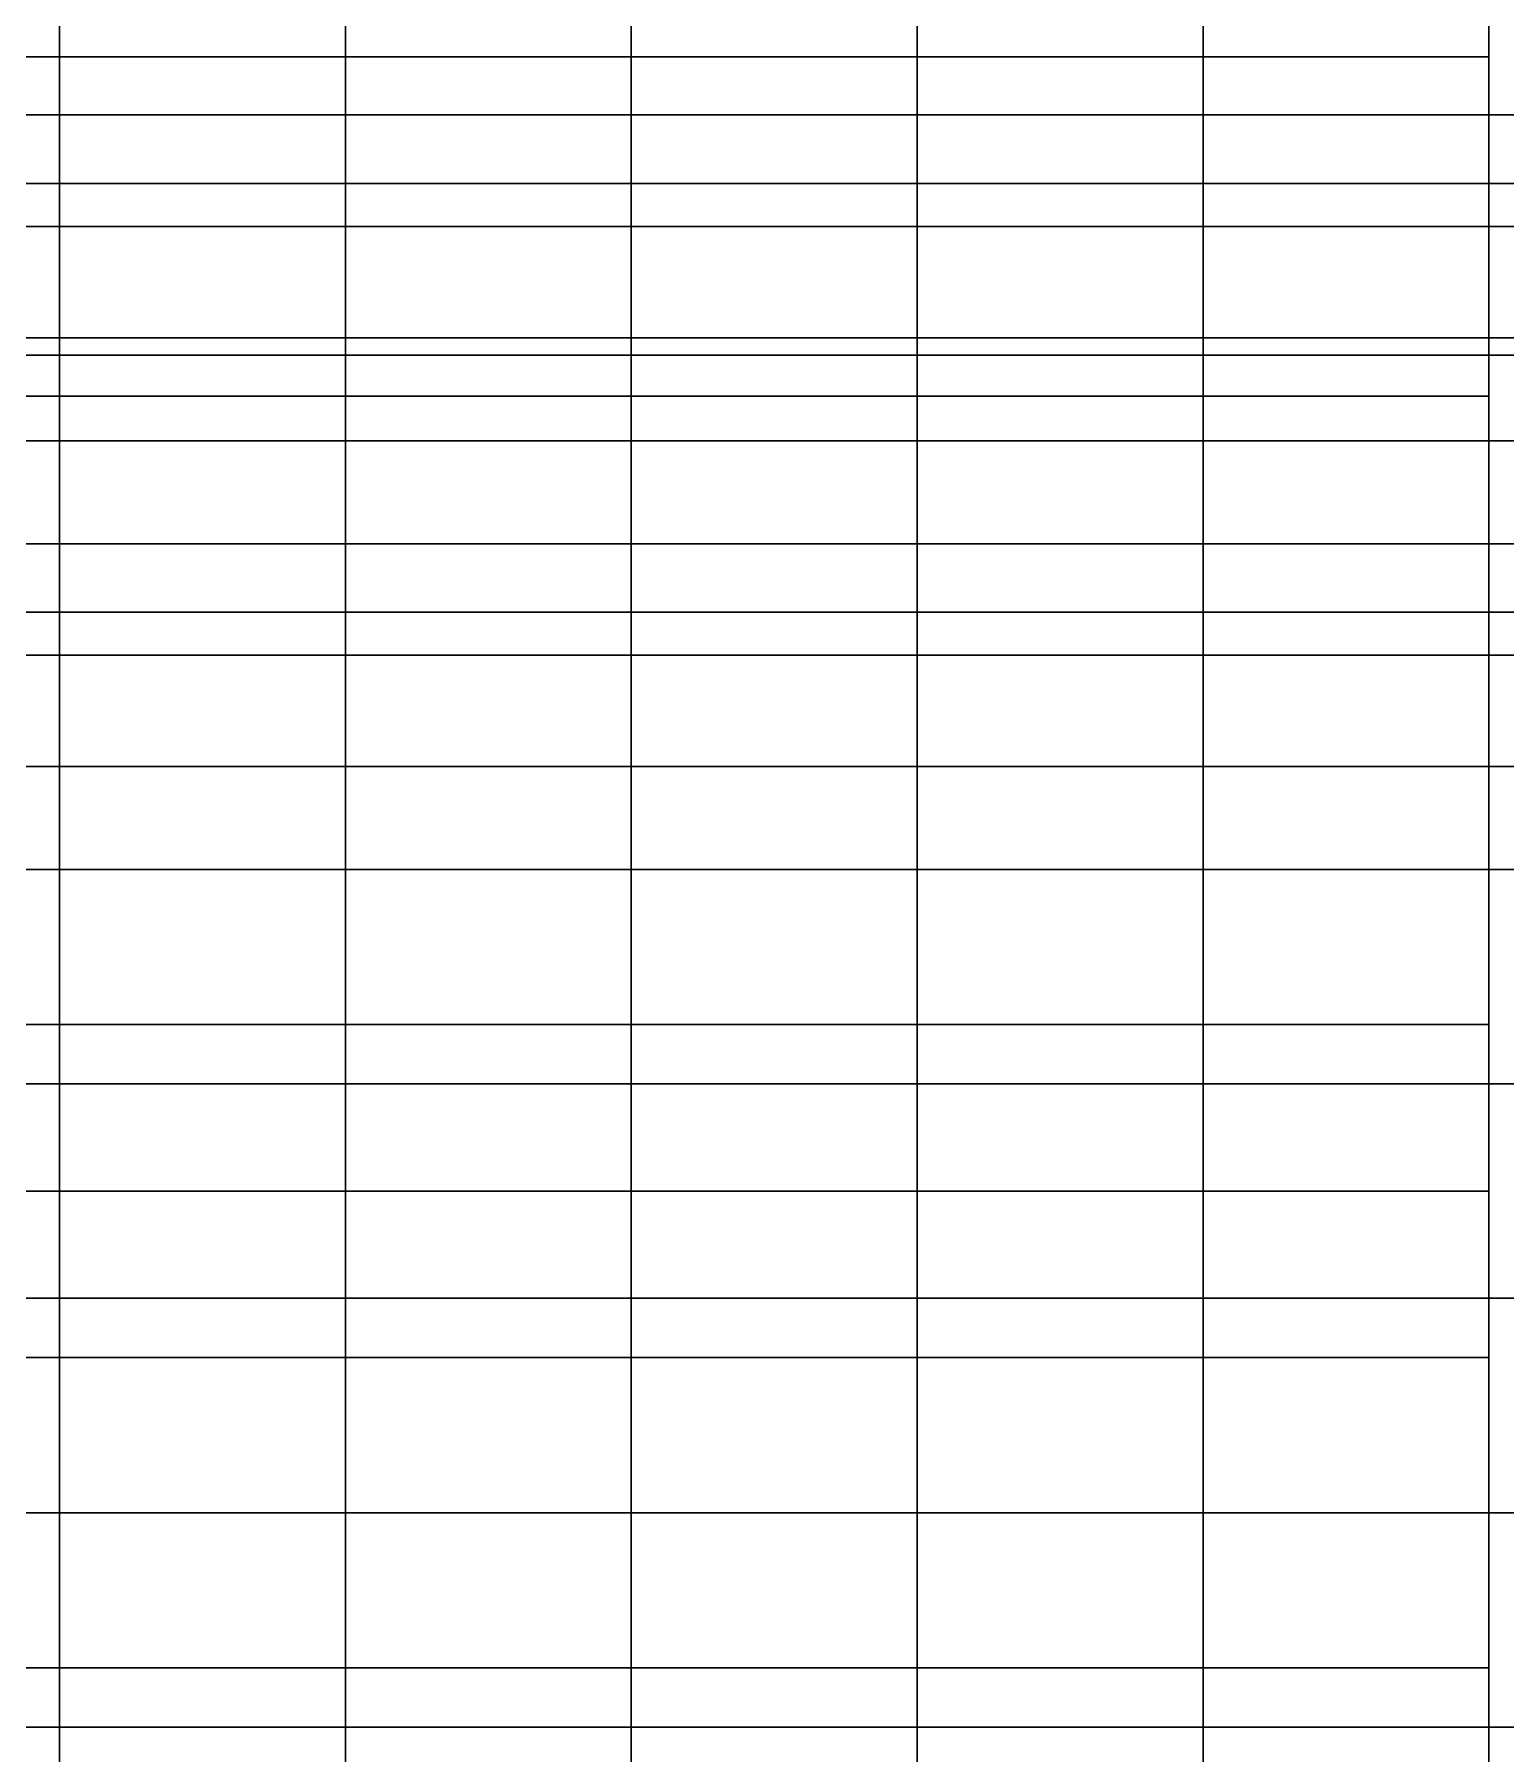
# Model space of a CAD drawing. Extents: x -2.5 to 67.5, y -27.5 to 12.5.
# Drawn here: x 30.76 to 35.05, y -5.08 to -0.07 of the extents above; entities that cross this region are included whole.
import ezdxf

# ---------------------------------------------------------------- set-up
doc = ezdxf.new("R2010")
doc.units = 0
for name, color, linetype in [('M0', 13, 'CONTINUOUS'), ('M1', 11, 'CONTINUOUS'), ('M2', 15, 'CONTINUOUS')]:
    doc.layers.add(name, color=color, linetype=linetype)

msp = doc.modelspace()

# ---------------------------------------------------------------- linework, layer by layer
at = {"layer": 'M0', "color": 135}
for points in [[(31.667, -0.625), (30, -0.625), (30, 0.9375), (31.667, 0.9375)], [(30, -0.625, 1), (31.667, -0.625, 1), (31.667, 0.9375, 1), (30, 0.9375, 1)], [(31.667, -0.625, 1), (31.667, -0.625), (31.667, 0.9375), (31.667, 0.9375, 1)], [(31.667, -0.625), (31.667, -0.625, 1), (31.667, 0.9375, 1), (31.667, 0.9375)], [(33.333, -0.625), (31.667, -0.625), (31.667, 0.9375), (33.333, 0.9375)], [(31.667, -0.625, 1), (33.333, -0.625, 1), (33.333, 0.9375, 1), (31.667, 0.9375, 1)], [(33.333, -0.625, 1), (33.333, -0.625), (33.333, 0.9375), (33.333, 0.9375, 1)], [(33.333, -0.625), (33.333, -0.625, 1), (33.333, 0.9375, 1), (33.333, 0.9375)], [(35, -0.625), (33.333, -0.625), (33.333, 0.9375), (35, 0.9375)], [(33.333, -0.625, 1), (35, -0.625, 1), (35, 0.9375, 1), (33.333, 0.9375, 1)], [(35, -0.625, 1), (35, -0.625), (35, 0.9375), (35, 0.9375, 1)], [(35, -0.625), (35, -0.625, 1), (35, 0.9375, 1), (35, 0.9375)], [(36.25, -0.625), (35, -0.625), (35, 0.9375), (36.25, 0.9375)], [(35, -0.625, 1), (36.25, -0.625, 1), (36.25, 0.9375, 1), (35, 0.9375, 1)], [(29.375, -1.25), (29.375, 0), (30.833, 0), (30.833, -1.25)], [(29.375, 0, 1), (29.375, -1.25, 1), (30.833, -1.25, 1), (30.833, 0, 1)], [(30.833, -1.25), (30.833, 0), (30.833, 0, 1), (30.833, -1.25, 1)], [(30.833, 0), (30.833, -1.25), (30.833, -1.25, 1), (30.833, 0, 1)], [(30.833, -1.25), (30.833, 0), (32.5, 0), (32.5, -1.25)], [(30.833, 0, 1), (30.833, -1.25, 1), (32.5, -1.25, 1), (32.5, 0, 1)], [(32.5, -1.25), (32.5, 0), (32.5, 0, 1), (32.5, -1.25, 1)], [(32.5, 0), (32.5, -1.25), (32.5, -1.25, 1), (32.5, 0, 1)], [(32.5, -1.25), (32.5, 0), (34.167, 0), (34.167, -1.25)], [(32.5, 0, 1), (32.5, -1.25, 1), (34.167, -1.25, 1), (34.167, 0, 1)], [(34.167, -1.25), (34.167, 0), (34.167, 0, 1), (34.167, -1.25, 1)], [(34.167, 0), (34.167, -1.25), (34.167, -1.25, 1), (34.167, 0, 1)], [(34.167, -1.25), (34.167, 0), (35.625, 0), (35.625, -1.25)], [(34.167, 0, 1), (34.167, -1.25, 1), (35.625, -1.25, 1), (35.625, 0, 1)], [(31.667, -0.625), (30, -0.625), (30, -0.625, 1), (31.667, -0.625, 1)], [(31.667, -1.875), (30, -1.875), (30, -0.625), (31.667, -0.625)], [(30, -1.875, 1), (31.667, -1.875, 1), (31.667, -0.625, 1), (30, -0.625, 1)], [(30, -0.625), (31.667, -0.625), (31.667, -0.625, 1), (30, -0.625, 1)], [(31.667, -1.875, 1), (31.667, -1.875), (31.667, -0.625), (31.667, -0.625, 1)], [(33.333, -0.625), (31.667, -0.625), (31.667, -0.625, 1), (33.333, -0.625, 1)], [(31.667, -1.875), (31.667, -1.875, 1), (31.667, -0.625, 1), (31.667, -0.625)], [(33.333, -1.875), (31.667, -1.875), (31.667, -0.625), (33.333, -0.625)], [(31.667, -1.875, 1), (33.333, -1.875, 1), (33.333, -0.625, 1), (31.667, -0.625, 1)], [(31.667, -0.625), (33.333, -0.625), (33.333, -0.625, 1), (31.667, -0.625, 1)], [(33.333, -1.875, 1), (33.333, -1.875), (33.333, -0.625), (33.333, -0.625, 1)], [(35, -0.625), (33.333, -0.625), (33.333, -0.625, 1), (35, -0.625, 1)], [(33.333, -1.875), (33.333, -1.875, 1), (33.333, -0.625, 1), (33.333, -0.625)], [(35, -1.875), (33.333, -1.875), (33.333, -0.625), (35, -0.625)], [(33.333, -1.875, 1), (35, -1.875, 1), (35, -0.625, 1), (33.333, -0.625, 1)], [(33.333, -0.625), (35, -0.625), (35, -0.625, 1), (33.333, -0.625, 1)], [(35, -1.875, 1), (35, -1.875), (35, -0.625), (35, -0.625, 1)], [(36.25, -0.625), (35, -0.625), (35, -0.625, 1), (36.25, -0.625, 1)], [(35, -1.875), (35, -1.875, 1), (35, -0.625, 1), (35, -0.625)], [(36.25, -1.875), (35, -1.875), (35, -0.625), (36.25, -0.625)], [(35, -1.875, 1), (36.25, -1.875, 1), (36.25, -0.625, 1), (35, -0.625, 1)], [(35, -0.625), (36.25, -0.625), (36.25, -0.625, 1), (35, -0.625, 1)], [(29.375, -1.25), (29.375, -1.25, 1), (30.833, -1.25, 1), (30.833, -1.25)], [(29.375, -2.5), (29.375, -1.25), (30.833, -1.25), (30.833, -2.5)], [(29.375, -1.25, 1), (29.375, -2.5, 1), (30.833, -2.5, 1), (30.833, -1.25, 1)], [(29.375, -1.25, 1), (29.375, -1.25), (30.833, -1.25), (30.833, -1.25, 1)], [(30.833, -2.5), (30.833, -1.25), (30.833, -1.25, 1), (30.833, -2.5, 1)], [(30.833, -1.25), (30.833, -2.5), (30.833, -2.5, 1), (30.833, -1.25, 1)], [(30.833, -1.25), (30.833, -1.25, 1), (32.5, -1.25, 1), (32.5, -1.25)], [(30.833, -2.5), (30.833, -1.25), (32.5, -1.25), (32.5, -2.5)], [(30.833, -1.25, 1), (30.833, -2.5, 1), (32.5, -2.5, 1), (32.5, -1.25, 1)], [(30.833, -1.25, 1), (30.833, -1.25), (32.5, -1.25), (32.5, -1.25, 1)], [(32.5, -2.5), (32.5, -1.25), (32.5, -1.25, 1), (32.5, -2.5, 1)], [(32.5, -1.25), (32.5, -2.5), (32.5, -2.5, 1), (32.5, -1.25, 1)], [(32.5, -1.25), (32.5, -1.25, 1), (34.167, -1.25, 1), (34.167, -1.25)], [(32.5, -2.5), (32.5, -1.25), (34.167, -1.25), (34.167, -2.5)], [(32.5, -1.25, 1), (32.5, -2.5, 1), (34.167, -2.5, 1), (34.167, -1.25, 1)], [(32.5, -1.25, 1), (32.5, -1.25), (34.167, -1.25), (34.167, -1.25, 1)], [(34.167, -2.5), (34.167, -1.25), (34.167, -1.25, 1), (34.167, -2.5, 1)], [(34.167, -1.25), (34.167, -2.5), (34.167, -2.5, 1), (34.167, -1.25, 1)], [(34.167, -1.25), (34.167, -1.25, 1), (35.625, -1.25, 1), (35.625, -1.25)], [(34.167, -2.5), (34.167, -1.25), (35.625, -1.25), (35.625, -2.5)], [(34.167, -1.25, 1), (34.167, -2.5, 1), (35.625, -2.5, 1), (35.625, -1.25, 1)], [(34.167, -1.25, 1), (34.167, -1.25), (35.625, -1.25), (35.625, -1.25, 1)], [(31.667, -1.875), (30, -1.875), (30, -1.875, 1), (31.667, -1.875, 1)], [(31.667, -3.125), (30, -3.125), (30, -1.875), (31.667, -1.875)], [(30, -3.125, 1), (31.667, -3.125, 1), (31.667, -1.875, 1), (30, -1.875, 1)], [(30, -1.875), (31.667, -1.875), (31.667, -1.875, 1), (30, -1.875, 1)], [(31.667, -3.125, 1), (31.667, -3.125), (31.667, -1.875), (31.667, -1.875, 1)], [(33.333, -1.875), (31.667, -1.875), (31.667, -1.875, 1), (33.333, -1.875, 1)], [(31.667, -3.125), (31.667, -3.125, 1), (31.667, -1.875, 1), (31.667, -1.875)], [(33.333, -3.125), (31.667, -3.125), (31.667, -1.875), (33.333, -1.875)], [(31.667, -3.125, 1), (33.333, -3.125, 1), (33.333, -1.875, 1), (31.667, -1.875, 1)], [(31.667, -1.875), (33.333, -1.875), (33.333, -1.875, 1), (31.667, -1.875, 1)], [(33.333, -3.125, 1), (33.333, -3.125), (33.333, -1.875), (33.333, -1.875, 1)], [(35, -1.875), (33.333, -1.875), (33.333, -1.875, 1), (35, -1.875, 1)], [(33.333, -3.125), (33.333, -3.125, 1), (33.333, -1.875, 1), (33.333, -1.875)], [(35, -3.125), (33.333, -3.125), (33.333, -1.875), (35, -1.875)], [(33.333, -3.125, 1), (35, -3.125, 1), (35, -1.875, 1), (33.333, -1.875, 1)], [(33.333, -1.875), (35, -1.875), (35, -1.875, 1), (33.333, -1.875, 1)], [(35, -3.125, 1), (35, -3.125), (35, -1.875), (35, -1.875, 1)], [(36.25, -1.875), (35, -1.875), (35, -1.875, 1), (36.25, -1.875, 1)], [(35, -3.125), (35, -3.125, 1), (35, -1.875, 1), (35, -1.875)], [(36.25, -3.125), (35, -3.125), (35, -1.875), (36.25, -1.875)], [(35, -3.125, 1), (36.25, -3.125, 1), (36.25, -1.875, 1), (35, -1.875, 1)], [(35, -1.875), (36.25, -1.875), (36.25, -1.875, 1), (35, -1.875, 1)], [(29.375, -2.5), (29.375, -2.5, 1), (30.833, -2.5, 1), (30.833, -2.5)], [(29.375, -3.75), (29.375, -2.5), (30.833, -2.5), (30.833, -3.75)], [(29.375, -2.5, 1), (29.375, -3.75, 1), (30.833, -3.75, 1), (30.833, -2.5, 1)], [(29.375, -2.5, 1), (29.375, -2.5), (30.833, -2.5), (30.833, -2.5, 1)], [(30.833, -3.75), (30.833, -2.5), (30.833, -2.5, 1), (30.833, -3.75, 1)], [(30.833, -2.5), (30.833, -3.75), (30.833, -3.75, 1), (30.833, -2.5, 1)], [(30.833, -2.5), (30.833, -2.5, 1), (32.5, -2.5, 1), (32.5, -2.5)], [(30.833, -3.75), (30.833, -2.5), (32.5, -2.5), (32.5, -3.75)], [(30.833, -2.5, 1), (30.833, -3.75, 1), (32.5, -3.75, 1), (32.5, -2.5, 1)], [(30.833, -2.5, 1), (30.833, -2.5), (32.5, -2.5), (32.5, -2.5, 1)], [(32.5, -3.75), (32.5, -2.5), (32.5, -2.5, 1), (32.5, -3.75, 1)], [(32.5, -2.5), (32.5, -3.75), (32.5, -3.75, 1), (32.5, -2.5, 1)], [(32.5, -2.5), (32.5, -2.5, 1), (34.167, -2.5, 1), (34.167, -2.5)], [(32.5, -3.75), (32.5, -2.5), (34.167, -2.5), (34.167, -3.75)], [(32.5, -2.5, 1), (32.5, -3.75, 1), (34.167, -3.75, 1), (34.167, -2.5, 1)], [(32.5, -2.5, 1), (32.5, -2.5), (34.167, -2.5), (34.167, -2.5, 1)], [(34.167, -3.75), (34.167, -2.5), (34.167, -2.5, 1), (34.167, -3.75, 1)], [(34.167, -2.5), (34.167, -3.75), (34.167, -3.75, 1), (34.167, -2.5, 1)], [(34.167, -2.5), (34.167, -2.5, 1), (35.625, -2.5, 1), (35.625, -2.5)], [(34.167, -3.75), (34.167, -2.5), (35.625, -2.5), (35.625, -3.75)], [(34.167, -2.5, 1), (34.167, -3.75, 1), (35.625, -3.75, 1), (35.625, -2.5, 1)], [(34.167, -2.5, 1), (34.167, -2.5), (35.625, -2.5), (35.625, -2.5, 1)], [(31.667, -3.125), (30, -3.125), (30, -3.125, 1), (31.667, -3.125, 1)], [(31.667, -4.375), (30, -4.375), (30, -3.125), (31.667, -3.125)], [(30, -4.375, 1), (31.667, -4.375, 1), (31.667, -3.125, 1), (30, -3.125, 1)], [(30, -3.125), (31.667, -3.125), (31.667, -3.125, 1), (30, -3.125, 1)], [(31.667, -4.375, 1), (31.667, -4.375), (31.667, -3.125), (31.667, -3.125, 1)], [(33.333, -3.125), (31.667, -3.125), (31.667, -3.125, 1), (33.333, -3.125, 1)], [(31.667, -4.375), (31.667, -4.375, 1), (31.667, -3.125, 1), (31.667, -3.125)], [(33.333, -4.375), (31.667, -4.375), (31.667, -3.125), (33.333, -3.125)], [(31.667, -4.375, 1), (33.333, -4.375, 1), (33.333, -3.125, 1), (31.667, -3.125, 1)], [(31.667, -3.125), (33.333, -3.125), (33.333, -3.125, 1), (31.667, -3.125, 1)], [(33.333, -4.375, 1), (33.333, -4.375), (33.333, -3.125), (33.333, -3.125, 1)], [(35, -3.125), (33.333, -3.125), (33.333, -3.125, 1), (35, -3.125, 1)], [(33.333, -4.375), (33.333, -4.375, 1), (33.333, -3.125, 1), (33.333, -3.125)], [(35, -4.375), (33.333, -4.375), (33.333, -3.125), (35, -3.125)], [(33.333, -4.375, 1), (35, -4.375, 1), (35, -3.125, 1), (33.333, -3.125, 1)], [(33.333, -3.125), (35, -3.125), (35, -3.125, 1), (33.333, -3.125, 1)], [(35, -4.375, 1), (35, -4.375), (35, -3.125), (35, -3.125, 1)], [(36.25, -3.125), (35, -3.125), (35, -3.125, 1), (36.25, -3.125, 1)], [(35, -4.375), (35, -4.375, 1), (35, -3.125, 1), (35, -3.125)], [(36.25, -4.375), (35, -4.375), (35, -3.125), (36.25, -3.125)], [(35, -4.375, 1), (36.25, -4.375, 1), (36.25, -3.125, 1), (35, -3.125, 1)], [(35, -3.125), (36.25, -3.125), (36.25, -3.125, 1), (35, -3.125, 1)], [(29.375, -3.75), (29.375, -3.75, 1), (30.833, -3.75, 1), (30.833, -3.75)], [(29.375, -5), (29.375, -3.75), (30.833, -3.75), (30.833, -5)], [(29.375, -3.75, 1), (29.375, -5, 1), (30.833, -5, 1), (30.833, -3.75, 1)], [(29.375, -3.75, 1), (29.375, -3.75), (30.833, -3.75), (30.833, -3.75, 1)], [(30.833, -5), (30.833, -3.75), (30.833, -3.75, 1), (30.833, -5, 1)], [(30.833, -3.75), (30.833, -5), (30.833, -5, 1), (30.833, -3.75, 1)], [(30.833, -3.75), (30.833, -3.75, 1), (32.5, -3.75, 1), (32.5, -3.75)], [(30.833, -5), (30.833, -3.75), (32.5, -3.75), (32.5, -5)], [(30.833, -3.75, 1), (30.833, -5, 1), (32.5, -5, 1), (32.5, -3.75, 1)], [(30.833, -3.75, 1), (30.833, -3.75), (32.5, -3.75), (32.5, -3.75, 1)], [(32.5, -5), (32.5, -3.75), (32.5, -3.75, 1), (32.5, -5, 1)], [(32.5, -3.75), (32.5, -5), (32.5, -5, 1), (32.5, -3.75, 1)], [(32.5, -3.75), (32.5, -3.75, 1), (34.167, -3.75, 1), (34.167, -3.75)], [(32.5, -5), (32.5, -3.75), (34.167, -3.75), (34.167, -5)], [(32.5, -3.75, 1), (32.5, -5, 1), (34.167, -5, 1), (34.167, -3.75, 1)], [(32.5, -3.75, 1), (32.5, -3.75), (34.167, -3.75), (34.167, -3.75, 1)], [(34.167, -5), (34.167, -3.75), (34.167, -3.75, 1), (34.167, -5, 1)], [(34.167, -3.75), (34.167, -5), (34.167, -5, 1), (34.167, -3.75, 1)], [(34.167, -3.75), (34.167, -3.75, 1), (35.625, -3.75, 1), (35.625, -3.75)], [(34.167, -5), (34.167, -3.75), (35.625, -3.75), (35.625, -5)], [(34.167, -3.75, 1), (34.167, -5, 1), (35.625, -5, 1), (35.625, -3.75, 1)], [(34.167, -3.75, 1), (34.167, -3.75), (35.625, -3.75), (35.625, -3.75, 1)], [(31.667, -4.375), (30, -4.375), (30, -4.375, 1), (31.667, -4.375, 1)], [(31.667, -5.625), (30, -5.625), (30, -4.375), (31.667, -4.375)], [(30, -5.625, 1), (31.667, -5.625, 1), (31.667, -4.375, 1), (30, -4.375, 1)], [(30, -4.375), (31.667, -4.375), (31.667, -4.375, 1), (30, -4.375, 1)], [(31.667, -5.625, 1), (31.667, -5.625), (31.667, -4.375), (31.667, -4.375, 1)], [(33.333, -4.375), (31.667, -4.375), (31.667, -4.375, 1), (33.333, -4.375, 1)], [(31.667, -5.625), (31.667, -5.625, 1), (31.667, -4.375, 1), (31.667, -4.375)], [(33.333, -5.625), (31.667, -5.625), (31.667, -4.375), (33.333, -4.375)], [(31.667, -5.625, 1), (33.333, -5.625, 1), (33.333, -4.375, 1), (31.667, -4.375, 1)], [(31.667, -4.375), (33.333, -4.375), (33.333, -4.375, 1), (31.667, -4.375, 1)], [(33.333, -5.625, 1), (33.333, -5.625), (33.333, -4.375), (33.333, -4.375, 1)], [(35, -4.375), (33.333, -4.375), (33.333, -4.375, 1), (35, -4.375, 1)], [(33.333, -5.625), (33.333, -5.625, 1), (33.333, -4.375, 1), (33.333, -4.375)], [(35, -5.625), (33.333, -5.625), (33.333, -4.375), (35, -4.375)], [(33.333, -5.625, 1), (35, -5.625, 1), (35, -4.375, 1), (33.333, -4.375, 1)], [(33.333, -4.375), (35, -4.375), (35, -4.375, 1), (33.333, -4.375, 1)], [(35, -5.625, 1), (35, -5.625), (35, -4.375), (35, -4.375, 1)], [(36.25, -4.375), (35, -4.375), (35, -4.375, 1), (36.25, -4.375, 1)], [(35, -5.625), (35, -5.625, 1), (35, -4.375, 1), (35, -4.375)], [(36.25, -5.625), (35, -5.625), (35, -4.375), (36.25, -4.375)], [(35, -5.625, 1), (36.25, -5.625, 1), (36.25, -4.375, 1), (35, -4.375, 1)], [(35, -4.375), (36.25, -4.375), (36.25, -4.375, 1), (35, -4.375, 1)], [(29.375, -5), (29.375, -5, 1), (30.833, -5, 1), (30.833, -5)], [(29.375, -6.25), (29.375, -5), (30.833, -5), (30.833, -6.25)], [(29.375, -5, 1), (29.375, -6.25, 1), (30.833, -6.25, 1), (30.833, -5, 1)], [(29.375, -5, 1), (29.375, -5), (30.833, -5), (30.833, -5, 1)], [(30.833, -6.25), (30.833, -5), (30.833, -5, 1), (30.833, -6.25, 1)], [(30.833, -5), (30.833, -6.25), (30.833, -6.25, 1), (30.833, -5, 1)], [(30.833, -5), (30.833, -5, 1), (32.5, -5, 1), (32.5, -5)], [(30.833, -6.25), (30.833, -5), (32.5, -5), (32.5, -6.25)], [(30.833, -5, 1), (30.833, -6.25, 1), (32.5, -6.25, 1), (32.5, -5, 1)], [(30.833, -5, 1), (30.833, -5), (32.5, -5), (32.5, -5, 1)], [(32.5, -6.25), (32.5, -5), (32.5, -5, 1), (32.5, -6.25, 1)], [(32.5, -5), (32.5, -6.25), (32.5, -6.25, 1), (32.5, -5, 1)], [(32.5, -5), (32.5, -5, 1), (34.167, -5, 1), (34.167, -5)], [(32.5, -6.25), (32.5, -5), (34.167, -5), (34.167, -6.25)], [(32.5, -5, 1), (32.5, -6.25, 1), (34.167, -6.25, 1), (34.167, -5, 1)], [(32.5, -5, 1), (32.5, -5), (34.167, -5), (34.167, -5, 1)], [(34.167, -6.25), (34.167, -5), (34.167, -5, 1), (34.167, -6.25, 1)], [(34.167, -5), (34.167, -6.25), (34.167, -6.25, 1), (34.167, -5, 1)], [(34.167, -5), (34.167, -5, 1), (35.625, -5, 1), (35.625, -5)], [(34.167, -6.25), (34.167, -5), (35.625, -5), (35.625, -6.25)], [(34.167, -5, 1), (34.167, -6.25, 1), (35.625, -6.25, 1), (35.625, -5, 1)], [(34.167, -5, 1), (34.167, -5), (35.625, -5), (35.625, -5, 1)]]:
    msp.add_3dface(points, dxfattribs=at)
at = {"layer": 'M1', "color": 10}
for points in [[(31.667, -0.5, 1.75), (30, -0.5, 1.75), (30, 0.8335, 1.75), (31.667, 0.8335, 1.75)], [(30, -0.5, 3), (31.667, -0.5, 3), (31.667, 0.8335, 3), (30, 0.8335, 3)], [(31.667, -0.5, 3), (31.667, -0.5, 1.75), (31.667, 0.8335, 1.75), (31.667, 0.8335, 3)], [(31.667, -0.5, 1.75), (31.667, -0.5, 3), (31.667, 0.8335, 3), (31.667, 0.8335, 1.75)], [(33.333, -0.5, 1.75), (31.667, -0.5, 1.75), (31.667, 0.8335, 1.75), (33.333, 0.8335, 1.75)], [(31.667, -0.5, 3), (33.333, -0.5, 3), (33.333, 0.8335, 3), (31.667, 0.8335, 3)], [(33.333, -0.5, 3), (33.333, -0.5, 1.75), (33.333, 0.8335, 1.75), (33.333, 0.8335, 3)], [(33.333, -0.5, 1.75), (33.333, -0.5, 3), (33.333, 0.8335, 3), (33.333, 0.8335, 1.75)], [(35, -0.5, 1.75), (33.333, -0.5, 1.75), (33.333, 0.8335, 1.75), (35, 0.8335, 1.75)], [(33.333, -0.5, 3), (35, -0.5, 3), (35, 0.8335, 3), (33.333, 0.8335, 3)], [(35, -0.5, 3), (35, -0.5, 1.75), (35, 0.8335, 1.75), (35, 0.8335, 3)], [(35, -0.5, 1.75), (35, -0.5, 3), (35, 0.8335, 3), (35, 0.8335, 1.75)], [(36, -0.5, 1.75), (35, -0.5, 1.75), (35, 0.8335, 1.75), (36, 0.8335, 1.75)], [(35, -0.5, 3), (36, -0.5, 3), (36, 0.8335, 3), (35, 0.8335, 3)], [(29.5, -1, 1.75), (29.5, 0, 1.75), (30.833, 0, 1.75), (30.833, -1, 1.75)], [(29.5, 0, 3), (29.5, -1, 3), (30.833, -1, 3), (30.833, 0, 3)], [(30.833, -1, 1.75), (30.833, 0, 1.75), (30.833, 0, 3), (30.833, -1, 3)], [(30.833, 0, 1.75), (30.833, -1, 1.75), (30.833, -1, 3), (30.833, 0, 3)], [(30.833, -1, 1.75), (30.833, 0, 1.75), (32.5, 0, 1.75), (32.5, -1, 1.75)], [(30.833, 0, 3), (30.833, -1, 3), (32.5, -1, 3), (32.5, 0, 3)], [(32.5, -1, 1.75), (32.5, 0, 1.75), (32.5, 0, 3), (32.5, -1, 3)], [(32.5, 0, 1.75), (32.5, -1, 1.75), (32.5, -1, 3), (32.5, 0, 3)], [(32.5, -1, 1.75), (32.5, 0, 1.75), (34.167, 0, 1.75), (34.167, -1, 1.75)], [(32.5, 0, 3), (32.5, -1, 3), (34.167, -1, 3), (34.167, 0, 3)], [(34.167, -1, 1.75), (34.167, 0, 1.75), (34.167, 0, 3), (34.167, -1, 3)], [(34.167, 0, 1.75), (34.167, -1, 1.75), (34.167, -1, 3), (34.167, 0, 3)], [(34.167, -1, 1.75), (34.167, 0, 1.75), (35.5, 0, 1.75), (35.5, -1, 1.75)], [(34.167, 0, 3), (34.167, -1, 3), (35.5, -1, 3), (35.5, 0, 3)], [(31.667, -0.5, 1.75), (30, -0.5, 1.75), (30, -0.5, 3), (31.667, -0.5, 3)], [(31.667, -1.75, 1.75), (30, -1.75, 1.75), (30, -0.5, 1.75), (31.667, -0.5, 1.75)], [(30, -1.75, 3), (31.667, -1.75, 3), (31.667, -0.5, 3), (30, -0.5, 3)], [(30, -0.5, 1.75), (31.667, -0.5, 1.75), (31.667, -0.5, 3), (30, -0.5, 3)], [(31.667, -1.75, 3), (31.667, -1.75, 1.75), (31.667, -0.5, 1.75), (31.667, -0.5, 3)], [(33.333, -0.5, 1.75), (31.667, -0.5, 1.75), (31.667, -0.5, 3), (33.333, -0.5, 3)], [(31.667, -1.75, 1.75), (31.667, -1.75, 3), (31.667, -0.5, 3), (31.667, -0.5, 1.75)], [(33.333, -1.75, 1.75), (31.667, -1.75, 1.75), (31.667, -0.5, 1.75), (33.333, -0.5, 1.75)], [(31.667, -1.75, 3), (33.333, -1.75, 3), (33.333, -0.5, 3), (31.667, -0.5, 3)], [(31.667, -0.5, 1.75), (33.333, -0.5, 1.75), (33.333, -0.5, 3), (31.667, -0.5, 3)], [(33.333, -1.75, 3), (33.333, -1.75, 1.75), (33.333, -0.5, 1.75), (33.333, -0.5, 3)], [(35, -0.5, 1.75), (33.333, -0.5, 1.75), (33.333, -0.5, 3), (35, -0.5, 3)], [(33.333, -1.75, 1.75), (33.333, -1.75, 3), (33.333, -0.5, 3), (33.333, -0.5, 1.75)], [(35, -1.75, 1.75), (33.333, -1.75, 1.75), (33.333, -0.5, 1.75), (35, -0.5, 1.75)], [(33.333, -1.75, 3), (35, -1.75, 3), (35, -0.5, 3), (33.333, -0.5, 3)], [(33.333, -0.5, 1.75), (35, -0.5, 1.75), (35, -0.5, 3), (33.333, -0.5, 3)], [(35, -1.75, 3), (35, -1.75, 1.75), (35, -0.5, 1.75), (35, -0.5, 3)], [(36, -0.5, 1.75), (35, -0.5, 1.75), (35, -0.5, 3), (36, -0.5, 3)], [(35, -1.75, 1.75), (35, -1.75, 3), (35, -0.5, 3), (35, -0.5, 1.75)], [(36, -1.75, 1.75), (35, -1.75, 1.75), (35, -0.5, 1.75), (36, -0.5, 1.75)], [(35, -1.75, 3), (36, -1.75, 3), (36, -0.5, 3), (35, -0.5, 3)], [(35, -0.5, 1.75), (36, -0.5, 1.75), (36, -0.5, 3), (35, -0.5, 3)], [(29.5, -1, 1.75), (29.5, -1, 3), (30.833, -1, 3), (30.833, -1, 1.75)], [(29.5, -2.5, 1.75), (29.5, -1, 1.75), (30.833, -1, 1.75), (30.833, -2.5, 1.75)], [(29.5, -1, 3), (29.5, -2.5, 3), (30.833, -2.5, 3), (30.833, -1, 3)], [(29.5, -1, 3), (29.5, -1, 1.75), (30.833, -1, 1.75), (30.833, -1, 3)], [(30.833, -2.5, 1.75), (30.833, -1, 1.75), (30.833, -1, 3), (30.833, -2.5, 3)], [(30.833, -1, 1.75), (30.833, -2.5, 1.75), (30.833, -2.5, 3), (30.833, -1, 3)], [(30.833, -1, 1.75), (30.833, -1, 3), (32.5, -1, 3), (32.5, -1, 1.75)], [(30.833, -2.5, 1.75), (30.833, -1, 1.75), (32.5, -1, 1.75), (32.5, -2.5, 1.75)], [(30.833, -1, 3), (30.833, -2.5, 3), (32.5, -2.5, 3), (32.5, -1, 3)], [(30.833, -1, 3), (30.833, -1, 1.75), (32.5, -1, 1.75), (32.5, -1, 3)], [(32.5, -2.5, 1.75), (32.5, -1, 1.75), (32.5, -1, 3), (32.5, -2.5, 3)], [(32.5, -1, 1.75), (32.5, -2.5, 1.75), (32.5, -2.5, 3), (32.5, -1, 3)], [(32.5, -1, 1.75), (32.5, -1, 3), (34.167, -1, 3), (34.167, -1, 1.75)], [(32.5, -2.5, 1.75), (32.5, -1, 1.75), (34.167, -1, 1.75), (34.167, -2.5, 1.75)], [(32.5, -1, 3), (32.5, -2.5, 3), (34.167, -2.5, 3), (34.167, -1, 3)], [(32.5, -1, 3), (32.5, -1, 1.75), (34.167, -1, 1.75), (34.167, -1, 3)], [(34.167, -2.5, 1.75), (34.167, -1, 1.75), (34.167, -1, 3), (34.167, -2.5, 3)], [(34.167, -1, 1.75), (34.167, -2.5, 1.75), (34.167, -2.5, 3), (34.167, -1, 3)], [(34.167, -1, 1.75), (34.167, -1, 3), (35.5, -1, 3), (35.5, -1, 1.75)], [(34.167, -2.5, 1.75), (34.167, -1, 1.75), (35.5, -1, 1.75), (35.5, -2.5, 1.75)], [(34.167, -1, 3), (34.167, -2.5, 3), (35.5, -2.5, 3), (35.5, -1, 3)], [(34.167, -1, 3), (34.167, -1, 1.75), (35.5, -1, 1.75), (35.5, -1, 3)], [(31.667, -1.75, 1.75), (30, -1.75, 1.75), (30, -1.75, 3), (31.667, -1.75, 3)], [(31.667, -3.125, 1.75), (30, -3.125, 1.75), (30, -1.75, 1.75), (31.667, -1.75, 1.75)], [(30, -3.125, 3), (31.667, -3.125, 3), (31.667, -1.75, 3), (30, -1.75, 3)], [(30, -1.75, 1.75), (31.667, -1.75, 1.75), (31.667, -1.75, 3), (30, -1.75, 3)], [(31.667, -3.125, 3), (31.667, -3.125, 1.75), (31.667, -1.75, 1.75), (31.667, -1.75, 3)], [(33.333, -1.75, 1.75), (31.667, -1.75, 1.75), (31.667, -1.75, 3), (33.333, -1.75, 3)], [(31.667, -3.125, 1.75), (31.667, -3.125, 3), (31.667, -1.75, 3), (31.667, -1.75, 1.75)], [(33.333, -3.125, 1.75), (31.667, -3.125, 1.75), (31.667, -1.75, 1.75), (33.333, -1.75, 1.75)], [(31.667, -3.125, 3), (33.333, -3.125, 3), (33.333, -1.75, 3), (31.667, -1.75, 3)], [(31.667, -1.75, 1.75), (33.333, -1.75, 1.75), (33.333, -1.75, 3), (31.667, -1.75, 3)], [(33.333, -3.125, 3), (33.333, -3.125, 1.75), (33.333, -1.75, 1.75), (33.333, -1.75, 3)], [(35, -1.75, 1.75), (33.333, -1.75, 1.75), (33.333, -1.75, 3), (35, -1.75, 3)], [(33.333, -3.125, 1.75), (33.333, -3.125, 3), (33.333, -1.75, 3), (33.333, -1.75, 1.75)], [(35, -3.125, 1.75), (33.333, -3.125, 1.75), (33.333, -1.75, 1.75), (35, -1.75, 1.75)], [(33.333, -3.125, 3), (35, -3.125, 3), (35, -1.75, 3), (33.333, -1.75, 3)], [(33.333, -1.75, 1.75), (35, -1.75, 1.75), (35, -1.75, 3), (33.333, -1.75, 3)], [(35, -3.125, 3), (35, -3.125, 1.75), (35, -1.75, 1.75), (35, -1.75, 3)], [(36, -1.75, 1.75), (35, -1.75, 1.75), (35, -1.75, 3), (36, -1.75, 3)], [(35, -3.125, 1.75), (35, -3.125, 3), (35, -1.75, 3), (35, -1.75, 1.75)], [(36, -3.125, 1.75), (35, -3.125, 1.75), (35, -1.75, 1.75), (36, -1.75, 1.75)], [(35, -3.125, 3), (36, -3.125, 3), (36, -1.75, 3), (35, -1.75, 3)], [(35, -1.75, 1.75), (36, -1.75, 1.75), (36, -1.75, 3), (35, -1.75, 3)], [(29.5, -2.5, 1.75), (29.5, -2.5, 3), (30.833, -2.5, 3), (30.833, -2.5, 1.75)], [(29.5, -3.75, 1.75), (29.5, -2.5, 1.75), (30.833, -2.5, 1.75), (30.833, -3.75, 1.75)], [(29.5, -2.5, 3), (29.5, -3.75, 3), (30.833, -3.75, 3), (30.833, -2.5, 3)], [(29.5, -2.5, 3), (29.5, -2.5, 1.75), (30.833, -2.5, 1.75), (30.833, -2.5, 3)], [(30.833, -3.75, 1.75), (30.833, -2.5, 1.75), (30.833, -2.5, 3), (30.833, -3.75, 3)], [(30.833, -2.5, 1.75), (30.833, -3.75, 1.75), (30.833, -3.75, 3), (30.833, -2.5, 3)], [(30.833, -2.5, 1.75), (30.833, -2.5, 3), (32.5, -2.5, 3), (32.5, -2.5, 1.75)], [(30.833, -3.75, 1.75), (30.833, -2.5, 1.75), (32.5, -2.5, 1.75), (32.5, -3.75, 1.75)], [(30.833, -2.5, 3), (30.833, -3.75, 3), (32.5, -3.75, 3), (32.5, -2.5, 3)], [(30.833, -2.5, 3), (30.833, -2.5, 1.75), (32.5, -2.5, 1.75), (32.5, -2.5, 3)], [(32.5, -3.75, 1.75), (32.5, -2.5, 1.75), (32.5, -2.5, 3), (32.5, -3.75, 3)], [(32.5, -2.5, 1.75), (32.5, -3.75, 1.75), (32.5, -3.75, 3), (32.5, -2.5, 3)], [(32.5, -2.5, 1.75), (32.5, -2.5, 3), (34.167, -2.5, 3), (34.167, -2.5, 1.75)], [(32.5, -3.75, 1.75), (32.5, -2.5, 1.75), (34.167, -2.5, 1.75), (34.167, -3.75, 1.75)], [(32.5, -2.5, 3), (32.5, -3.75, 3), (34.167, -3.75, 3), (34.167, -2.5, 3)], [(32.5, -2.5, 3), (32.5, -2.5, 1.75), (34.167, -2.5, 1.75), (34.167, -2.5, 3)], [(34.167, -3.75, 1.75), (34.167, -2.5, 1.75), (34.167, -2.5, 3), (34.167, -3.75, 3)], [(34.167, -2.5, 1.75), (34.167, -3.75, 1.75), (34.167, -3.75, 3), (34.167, -2.5, 3)], [(34.167, -2.5, 1.75), (34.167, -2.5, 3), (35.5, -2.5, 3), (35.5, -2.5, 1.75)], [(34.167, -3.75, 1.75), (34.167, -2.5, 1.75), (35.5, -2.5, 1.75), (35.5, -3.75, 1.75)], [(34.167, -2.5, 3), (34.167, -3.75, 3), (35.5, -3.75, 3), (35.5, -2.5, 3)], [(34.167, -2.5, 3), (34.167, -2.5, 1.75), (35.5, -2.5, 1.75), (35.5, -2.5, 3)], [(31.667, -3.125, 1.75), (30, -3.125, 1.75), (30, -3.125, 3), (31.667, -3.125, 3)], [(31.667, -4.375, 1.75), (30, -4.375, 1.75), (30, -3.125, 1.75), (31.667, -3.125, 1.75)], [(30, -4.375, 3), (31.667, -4.375, 3), (31.667, -3.125, 3), (30, -3.125, 3)], [(30, -3.125, 1.75), (31.667, -3.125, 1.75), (31.667, -3.125, 3), (30, -3.125, 3)], [(31.667, -4.375, 3), (31.667, -4.375, 1.75), (31.667, -3.125, 1.75), (31.667, -3.125, 3)], [(33.333, -3.125, 1.75), (31.667, -3.125, 1.75), (31.667, -3.125, 3), (33.333, -3.125, 3)], [(31.667, -4.375, 1.75), (31.667, -4.375, 3), (31.667, -3.125, 3), (31.667, -3.125, 1.75)], [(33.333, -4.375, 1.75), (31.667, -4.375, 1.75), (31.667, -3.125, 1.75), (33.333, -3.125, 1.75)], [(31.667, -4.375, 3), (33.333, -4.375, 3), (33.333, -3.125, 3), (31.667, -3.125, 3)], [(31.667, -3.125, 1.75), (33.333, -3.125, 1.75), (33.333, -3.125, 3), (31.667, -3.125, 3)], [(33.333, -4.375, 3), (33.333, -4.375, 1.75), (33.333, -3.125, 1.75), (33.333, -3.125, 3)], [(35, -3.125, 1.75), (33.333, -3.125, 1.75), (33.333, -3.125, 3), (35, -3.125, 3)], [(33.333, -4.375, 1.75), (33.333, -4.375, 3), (33.333, -3.125, 3), (33.333, -3.125, 1.75)], [(35, -4.375, 1.75), (33.333, -4.375, 1.75), (33.333, -3.125, 1.75), (35, -3.125, 1.75)], [(33.333, -4.375, 3), (35, -4.375, 3), (35, -3.125, 3), (33.333, -3.125, 3)], [(33.333, -3.125, 1.75), (35, -3.125, 1.75), (35, -3.125, 3), (33.333, -3.125, 3)], [(35, -4.375, 3), (35, -4.375, 1.75), (35, -3.125, 1.75), (35, -3.125, 3)], [(36, -3.125, 1.75), (35, -3.125, 1.75), (35, -3.125, 3), (36, -3.125, 3)], [(35, -4.375, 1.75), (35, -4.375, 3), (35, -3.125, 3), (35, -3.125, 1.75)], [(36, -4.375, 1.75), (35, -4.375, 1.75), (35, -3.125, 1.75), (36, -3.125, 1.75)], [(35, -4.375, 3), (36, -4.375, 3), (36, -3.125, 3), (35, -3.125, 3)], [(35, -3.125, 1.75), (36, -3.125, 1.75), (36, -3.125, 3), (35, -3.125, 3)], [(29.5, -3.75, 1.75), (29.5, -3.75, 3), (30.833, -3.75, 3), (30.833, -3.75, 1.75)], [(29.5, -5, 1.75), (29.5, -3.75, 1.75), (30.833, -3.75, 1.75), (30.833, -5, 1.75)], [(29.5, -3.75, 3), (29.5, -5, 3), (30.833, -5, 3), (30.833, -3.75, 3)], [(29.5, -3.75, 3), (29.5, -3.75, 1.75), (30.833, -3.75, 1.75), (30.833, -3.75, 3)], [(30.833, -5, 1.75), (30.833, -3.75, 1.75), (30.833, -3.75, 3), (30.833, -5, 3)], [(30.833, -3.75, 1.75), (30.833, -5, 1.75), (30.833, -5, 3), (30.833, -3.75, 3)], [(30.833, -3.75, 1.75), (30.833, -3.75, 3), (32.5, -3.75, 3), (32.5, -3.75, 1.75)], [(30.833, -5, 1.75), (30.833, -3.75, 1.75), (32.5, -3.75, 1.75), (32.5, -5, 1.75)], [(30.833, -3.75, 3), (30.833, -5, 3), (32.5, -5, 3), (32.5, -3.75, 3)], [(30.833, -3.75, 3), (30.833, -3.75, 1.75), (32.5, -3.75, 1.75), (32.5, -3.75, 3)], [(32.5, -5, 1.75), (32.5, -3.75, 1.75), (32.5, -3.75, 3), (32.5, -5, 3)], [(32.5, -3.75, 1.75), (32.5, -5, 1.75), (32.5, -5, 3), (32.5, -3.75, 3)], [(32.5, -3.75, 1.75), (32.5, -3.75, 3), (34.167, -3.75, 3), (34.167, -3.75, 1.75)], [(32.5, -5, 1.75), (32.5, -3.75, 1.75), (34.167, -3.75, 1.75), (34.167, -5, 1.75)], [(32.5, -3.75, 3), (32.5, -5, 3), (34.167, -5, 3), (34.167, -3.75, 3)], [(32.5, -3.75, 3), (32.5, -3.75, 1.75), (34.167, -3.75, 1.75), (34.167, -3.75, 3)], [(34.167, -5, 1.75), (34.167, -3.75, 1.75), (34.167, -3.75, 3), (34.167, -5, 3)], [(34.167, -3.75, 1.75), (34.167, -5, 1.75), (34.167, -5, 3), (34.167, -3.75, 3)], [(34.167, -3.75, 1.75), (34.167, -3.75, 3), (35.5, -3.75, 3), (35.5, -3.75, 1.75)], [(34.167, -5, 1.75), (34.167, -3.75, 1.75), (35.5, -3.75, 1.75), (35.5, -5, 1.75)], [(34.167, -3.75, 3), (34.167, -5, 3), (35.5, -5, 3), (35.5, -3.75, 3)], [(34.167, -3.75, 3), (34.167, -3.75, 1.75), (35.5, -3.75, 1.75), (35.5, -3.75, 3)], [(30, -4.375, 1.75), (31.667, -4.375, 1.75), (31.667, -4.375, 3), (30, -4.375, 3)], [(31.667, -4.375, 1.75), (33.333, -4.375, 1.75), (33.333, -4.375, 3), (31.667, -4.375, 3)], [(33.333, -4.375, 1.75), (35, -4.375, 1.75), (35, -4.375, 3), (33.333, -4.375, 3)], [(35, -4.375, 1.75), (36, -4.375, 1.75), (36, -4.375, 3), (35, -4.375, 3)], [(29.5, -5, 3), (29.5, -5, 1.75), (30.833, -5, 1.75), (30.833, -5, 3)], [(30.833, -5, 3), (30.833, -5, 1.75), (32.5, -5, 1.75), (32.5, -5, 3)], [(32.5, -5, 3), (32.5, -5, 1.75), (34.167, -5, 1.75), (34.167, -5, 3)], [(34.167, -5, 3), (34.167, -5, 1.75), (35.5, -5, 1.75), (35.5, -5, 3)]]:
    msp.add_3dface(points, dxfattribs=at)
at = {"layer": 'M2', "color": 182}
for points in [[(30, -0.1302, 5.5967), (31.667, -0.1302, 5.5967), (31.667, 1.3283, 4.5967), (30, 1.3283, 4.5967)], [(31.667, -0.1302, 5.5967), (31.667, -1.1198, 4.1533), (31.667, 0.3387, 3.1533), (31.667, 1.3283, 4.5967)], [(31.667, -1.1198, 4.1533), (31.667, -0.1302, 5.5967), (31.667, 1.3283, 4.5967), (31.667, 0.3387, 3.1533)], [(31.667, -0.1302, 5.5967), (33.333, -0.1302, 5.5967), (33.333, 1.3283, 4.5967), (31.667, 1.3283, 4.5967)], [(33.333, -0.1302, 5.5967), (33.333, -1.1198, 4.1533), (33.333, 0.3387, 3.1533), (33.333, 1.3283, 4.5967)], [(33.333, -1.1198, 4.1533), (33.333, -0.1302, 5.5967), (33.333, 1.3283, 4.5967), (33.333, 0.3387, 3.1533)], [(33.333, -0.1302, 5.5967), (35, -0.1302, 5.5967), (35, 1.3283, 4.5967), (33.333, 1.3283, 4.5967)], [(35, -0.1302, 5.5967), (35, -1.1198, 4.1533), (35, 0.3387, 3.1533), (35, 1.3283, 4.5967)], [(35, -0.625, 4), (35, -0.625, 5.75), (35, 0.8335, 5.75), (35, 0.8335, 4)], [(36.25, -0.625, 4), (35, -0.625, 4), (35, 0.8335, 4), (36.25, 0.8335, 4)], [(35, -0.625, 5.75), (36.25, -0.625, 5.75), (36.25, 0.8335, 5.75), (35, 0.8335, 5.75)], [(31.667, -1.1198, 4.1533), (30, -1.1198, 4.1533), (30, 0.3387, 3.1533), (31.667, 0.3387, 3.1533)], [(33.333, -1.1198, 4.1533), (31.667, -1.1198, 4.1533), (31.667, 0.3387, 3.1533), (33.333, 0.3387, 3.1533)], [(35, -1.1198, 4.1533), (33.333, -1.1198, 4.1533), (33.333, 0.3387, 3.1533), (35, 0.3387, 3.1533)], [(29.375, -1.25, 4), (29.375, 0, 4), (30.833, 0, 4), (30.833, -1.25, 4)], [(29.375, 0, 5.75), (29.375, -1.25, 5.75), (30.833, -1.25, 5.75), (30.833, 0, 5.75)], [(30.833, -1.25, 4), (30.833, 0, 4), (30.833, 0, 5.75), (30.833, -1.25, 5.75)], [(30.833, 0, 4), (30.833, -1.25, 4), (30.833, -1.25, 5.75), (30.833, 0, 5.75)], [(30.833, -1.25, 4), (30.833, 0, 4), (32.5, 0, 4), (32.5, -1.25, 4)], [(30.833, 0, 5.75), (30.833, -1.25, 5.75), (32.5, -1.25, 5.75), (32.5, 0, 5.75)], [(32.5, -1.25, 4), (32.5, 0, 4), (32.5, 0, 5.75), (32.5, -1.25, 5.75)], [(32.5, 0, 4), (32.5, -1.25, 4), (32.5, -1.25, 5.75), (32.5, 0, 5.75)], [(32.5, -1.25, 4), (32.5, 0, 4), (34.167, 0, 4), (34.167, -1.25, 4)], [(32.5, 0, 5.75), (32.5, -1.25, 5.75), (34.167, -1.25, 5.75), (34.167, 0, 5.75)], [(34.167, -1.25, 4), (34.167, 0, 4), (34.167, 0, 5.75), (34.167, -1.25, 5.75)], [(34.167, 0, 4), (34.167, -1.25, 4), (34.167, -1.25, 5.75), (34.167, 0, 5.75)], [(34.167, -1.25, 4), (34.167, 0, 4), (35.625, 0, 4), (35.625, -1.25, 4)], [(34.167, 0, 5.75), (34.167, -1.25, 5.75), (35.625, -1.25, 5.75), (35.625, 0, 5.75)], [(30, -1.1198, 4.1533), (31.667, -1.1198, 4.1533), (31.667, -0.1302, 5.5967), (30, -0.1302, 5.5967)], [(31.667, -1.1198, 4.1533), (33.333, -1.1198, 4.1533), (33.333, -0.1302, 5.5967), (31.667, -0.1302, 5.5967)], [(33.333, -1.1198, 4.1533), (35, -1.1198, 4.1533), (35, -0.1302, 5.5967), (33.333, -0.1302, 5.5967)], [(31.667, -0.95, 4.0626), (30, -0.95, 4.0626), (30, -0.3, 5.6874), (31.667, -0.3, 5.6874)], [(30, -1.55, 6.1874), (31.667, -1.55, 6.1874), (31.667, -0.3, 5.6874), (30, -0.3, 5.6874)], [(31.667, -1.55, 6.1874), (31.667, -2.2, 4.5626), (31.667, -0.95, 4.0626), (31.667, -0.3, 5.6874)], [(33.333, -0.95, 4.0626), (31.667, -0.95, 4.0626), (31.667, -0.3, 5.6874), (33.333, -0.3, 5.6874)], [(31.667, -2.2, 4.5626), (31.667, -1.55, 6.1874), (31.667, -0.3, 5.6874), (31.667, -0.95, 4.0626)], [(31.667, -1.55, 6.1874), (33.333, -1.55, 6.1874), (33.333, -0.3, 5.6874), (31.667, -0.3, 5.6874)], [(33.333, -1.55, 6.1874), (33.333, -2.2, 4.5626), (33.333, -0.95, 4.0626), (33.333, -0.3, 5.6874)], [(35, -0.95, 4.0626), (33.333, -0.95, 4.0626), (33.333, -0.3, 5.6874), (35, -0.3, 5.6874)], [(33.333, -2.2, 4.5626), (33.333, -1.55, 6.1874), (33.333, -0.3, 5.6874), (33.333, -0.95, 4.0626)], [(33.333, -1.55, 6.1874), (35, -1.55, 6.1874), (35, -0.3, 5.6874), (33.333, -0.3, 5.6874)], [(35, -1.55, 6.1874), (35, -2.2, 4.5626), (35, -0.95, 4.0626), (35, -0.3, 5.6874)], [(36.25, -0.95, 4.0626), (35, -0.95, 4.0626), (35, -0.3, 5.6874), (36.25, -0.3, 5.6874)], [(35, -2.2, 4.5626), (35, -1.55, 6.1874), (35, -0.3, 5.6874), (35, -0.95, 4.0626)], [(35, -1.55, 6.1874), (36.25, -1.55, 6.1874), (36.25, -0.3, 5.6874), (35, -0.3, 5.6874)], [(35, -0.625, 4), (36.25, -0.625, 4), (36.25, -0.625, 5.75), (35, -0.625, 5.75)], [(31.667, -2.2, 4.5626), (30, -2.2, 4.5626), (30, -0.95, 4.0626), (31.667, -0.95, 4.0626)], [(33.333, -2.2, 4.5626), (31.667, -2.2, 4.5626), (31.667, -0.95, 4.0626), (33.333, -0.95, 4.0626)], [(35, -2.2, 4.5626), (33.333, -2.2, 4.5626), (33.333, -0.95, 4.0626), (35, -0.95, 4.0626)], [(36.25, -2.2, 4.5626), (35, -2.2, 4.5626), (35, -0.95, 4.0626), (36.25, -0.95, 4.0626)], [(29.375, -1.25, 4.5), (29.375, -1.25, 6.25), (30.833, -1.25, 6.25), (30.833, -1.25, 4.5)], [(29.375, -2.5, 4.5), (29.375, -1.25, 4.5), (30.833, -1.25, 4.5), (30.833, -2.5, 4.5)], [(29.375, -1.25, 6.25), (29.375, -2.5, 6.25), (30.833, -2.5, 6.25), (30.833, -1.25, 6.25)], [(29.375, -1.25, 5.75), (29.375, -1.25, 4), (30.833, -1.25, 4), (30.833, -1.25, 5.75)], [(30.833, -2.5, 4.5), (30.833, -1.25, 4.5), (30.833, -1.25, 6.25), (30.833, -2.5, 6.25)], [(30.833, -1.25, 4.5), (30.833, -2.5, 4.5), (30.833, -2.5, 6.25), (30.833, -1.25, 6.25)], [(30.833, -1.25, 4.5), (30.833, -1.25, 6.25), (32.5, -1.25, 6.25), (32.5, -1.25, 4.5)], [(30.833, -2.5, 4.5), (30.833, -1.25, 4.5), (32.5, -1.25, 4.5), (32.5, -2.5, 4.5)], [(30.833, -1.25, 6.25), (30.833, -2.5, 6.25), (32.5, -2.5, 6.25), (32.5, -1.25, 6.25)], [(30.833, -1.25, 5.75), (30.833, -1.25, 4), (32.5, -1.25, 4), (32.5, -1.25, 5.75)], [(32.5, -2.5, 4.5), (32.5, -1.25, 4.5), (32.5, -1.25, 6.25), (32.5, -2.5, 6.25)], [(32.5, -1.25, 4.5), (32.5, -2.5, 4.5), (32.5, -2.5, 6.25), (32.5, -1.25, 6.25)], [(32.5, -1.25, 4.5), (32.5, -1.25, 6.25), (34.167, -1.25, 6.25), (34.167, -1.25, 4.5)], [(32.5, -2.5, 4.5), (32.5, -1.25, 4.5), (34.167, -1.25, 4.5), (34.167, -2.5, 4.5)], [(32.5, -1.25, 6.25), (32.5, -2.5, 6.25), (34.167, -2.5, 6.25), (34.167, -1.25, 6.25)], [(32.5, -1.25, 5.75), (32.5, -1.25, 4), (34.167, -1.25, 4), (34.167, -1.25, 5.75)], [(34.167, -2.5, 4.5), (34.167, -1.25, 4.5), (34.167, -1.25, 6.25), (34.167, -2.5, 6.25)], [(34.167, -1.25, 4.5), (34.167, -2.5, 4.5), (34.167, -2.5, 6.25), (34.167, -1.25, 6.25)], [(34.167, -1.25, 4.5), (34.167, -1.25, 6.25), (35.625, -1.25, 6.25), (35.625, -1.25, 4.5)], [(34.167, -2.5, 4.5), (34.167, -1.25, 4.5), (35.625, -1.25, 4.5), (35.625, -2.5, 4.5)], [(34.167, -1.25, 6.25), (34.167, -2.5, 6.25), (35.625, -2.5, 6.25), (35.625, -1.25, 6.25)], [(34.167, -1.25, 5.75), (34.167, -1.25, 4), (35.625, -1.25, 4), (35.625, -1.25, 5.75)], [(30, -2.2, 4.5626), (31.667, -2.2, 4.5626), (31.667, -1.55, 6.1874), (30, -1.55, 6.1874)], [(31.667, -2.2, 4.5626), (33.333, -2.2, 4.5626), (33.333, -1.55, 6.1874), (31.667, -1.55, 6.1874)], [(33.333, -2.2, 4.5626), (35, -2.2, 4.5626), (35, -1.55, 6.1874), (33.333, -1.55, 6.1874)], [(35, -2.2, 4.5626), (36.25, -2.2, 4.5626), (36.25, -1.55, 6.1874), (35, -1.55, 6.1874)], [(31.667, -1.875, 4.5), (30, -1.875, 4.5), (30, -1.875, 6.25), (31.667, -1.875, 6.25)], [(31.667, -3.4375, 4.5), (30, -3.4375, 4.5), (30, -1.875, 4.5), (31.667, -1.875, 4.5)], [(30, -3.4375, 6.25), (31.667, -3.4375, 6.25), (31.667, -1.875, 6.25), (30, -1.875, 6.25)], [(31.667, -3.4375, 6.25), (31.667, -3.4375, 4.5), (31.667, -1.875, 4.5), (31.667, -1.875, 6.25)], [(33.333, -1.875, 4.5), (31.667, -1.875, 4.5), (31.667, -1.875, 6.25), (33.333, -1.875, 6.25)], [(31.667, -3.4375, 4.5), (31.667, -3.4375, 6.25), (31.667, -1.875, 6.25), (31.667, -1.875, 4.5)], [(33.333, -3.4375, 4.5), (31.667, -3.4375, 4.5), (31.667, -1.875, 4.5), (33.333, -1.875, 4.5)], [(31.667, -3.4375, 6.25), (33.333, -3.4375, 6.25), (33.333, -1.875, 6.25), (31.667, -1.875, 6.25)], [(33.333, -3.4375, 6.25), (33.333, -3.4375, 4.5), (33.333, -1.875, 4.5), (33.333, -1.875, 6.25)], [(35, -1.875, 4.5), (33.333, -1.875, 4.5), (33.333, -1.875, 6.25), (35, -1.875, 6.25)], [(33.333, -3.4375, 4.5), (33.333, -3.4375, 6.25), (33.333, -1.875, 6.25), (33.333, -1.875, 4.5)], [(35, -3.4375, 4.5), (33.333, -3.4375, 4.5), (33.333, -1.875, 4.5), (35, -1.875, 4.5)], [(33.333, -3.4375, 6.25), (35, -3.4375, 6.25), (35, -1.875, 6.25), (33.333, -1.875, 6.25)], [(35, -3.4375, 6.25), (35, -3.4375, 4.5), (35, -1.875, 4.5), (35, -1.875, 6.25)], [(29.375, -2.5, 6.25), (29.375, -2.5, 4.5), (30.833, -2.5, 4.5), (30.833, -2.5, 6.25)], [(30.833, -2.5, 4.5), (30.833, -4.375, 4.5), (30.833, -4.375, 6.25), (30.833, -2.5, 6.25)], [(30.833, -2.5, 4.5), (30.833, -2.5, 6.25), (32.5, -2.5, 6.25), (32.5, -2.5, 4.5)], [(30.833, -4.375, 4.5), (30.833, -2.5, 4.5), (32.5, -2.5, 4.5), (32.5, -4.375, 4.5)], [(30.833, -2.5, 6.25), (30.833, -4.375, 6.25), (32.5, -4.375, 6.25), (32.5, -2.5, 6.25)], [(30.833, -2.5, 6.25), (30.833, -2.5, 4.5), (32.5, -2.5, 4.5), (32.5, -2.5, 6.25)], [(32.5, -4.375, 4.5), (32.5, -2.5, 4.5), (32.5, -2.5, 6.25), (32.5, -4.375, 6.25)], [(32.5, -2.5, 4.5), (32.5, -4.375, 4.5), (32.5, -4.375, 6.25), (32.5, -2.5, 6.25)], [(32.5, -2.5, 4.5), (32.5, -2.5, 6.25), (34.167, -2.5, 6.25), (34.167, -2.5, 4.5)], [(32.5, -4.375, 4.5), (32.5, -2.5, 4.5), (34.167, -2.5, 4.5), (34.167, -4.375, 4.5)], [(32.5, -2.5, 6.25), (32.5, -4.375, 6.25), (34.167, -4.375, 6.25), (34.167, -2.5, 6.25)], [(32.5, -2.5, 6.25), (32.5, -2.5, 4.5), (34.167, -2.5, 4.5), (34.167, -2.5, 6.25)], [(34.167, -4.375, 4.5), (34.167, -2.5, 4.5), (34.167, -2.5, 6.25), (34.167, -4.375, 6.25)], [(34.167, -2.5, 6.25), (34.167, -2.5, 4.5), (35.625, -2.5, 4.5), (35.625, -2.5, 6.25)], [(31.667, -2.9521, 4.647), (30, -2.9521, 4.647), (30, -3.9229, 6.103), (31.667, -3.9229, 6.103)], [(31.667, -4.8271, 3.397), (30, -4.8271, 3.397), (30, -2.9521, 4.647), (31.667, -2.9521, 4.647)], [(31.667, -5.7979, 4.853), (31.667, -4.8271, 3.397), (31.667, -2.9521, 4.647), (31.667, -3.9229, 6.103)], [(33.333, -2.9521, 4.647), (31.667, -2.9521, 4.647), (31.667, -3.9229, 6.103), (33.333, -3.9229, 6.103)], [(31.667, -4.8271, 3.397), (31.667, -5.7979, 4.853), (31.667, -3.9229, 6.103), (31.667, -2.9521, 4.647)], [(33.333, -4.8271, 3.397), (31.667, -4.8271, 3.397), (31.667, -2.9521, 4.647), (33.333, -2.9521, 4.647)], [(33.333, -5.7979, 4.853), (33.333, -4.8271, 3.397), (33.333, -2.9521, 4.647), (33.333, -3.9229, 6.103)], [(35, -2.9521, 4.647), (33.333, -2.9521, 4.647), (33.333, -3.9229, 6.103), (35, -3.9229, 6.103)], [(33.333, -4.8271, 3.397), (33.333, -5.7979, 4.853), (33.333, -3.9229, 6.103), (33.333, -2.9521, 4.647)], [(35, -4.8271, 3.397), (33.333, -4.8271, 3.397), (33.333, -2.9521, 4.647), (35, -2.9521, 4.647)], [(35, -5.7979, 4.853), (35, -4.8271, 3.397), (35, -2.9521, 4.647), (35, -3.9229, 6.103)], [(30, -3.4375, 4.5), (31.667, -3.4375, 4.5), (31.667, -3.4375, 6.25), (30, -3.4375, 6.25)], [(31.667, -3.4375, 4.5), (33.333, -3.4375, 4.5), (33.333, -3.4375, 6.25), (31.667, -3.4375, 6.25)], [(33.333, -3.4375, 4.5), (35, -3.4375, 4.5), (35, -3.4375, 6.25), (33.333, -3.4375, 6.25)], [(30, -5.7979, 4.853), (31.667, -5.7979, 4.853), (31.667, -3.9229, 6.103), (30, -3.9229, 6.103)], [(31.667, -5.7979, 4.853), (33.333, -5.7979, 4.853), (33.333, -3.9229, 6.103), (31.667, -3.9229, 6.103)], [(33.333, -5.7979, 4.853), (35, -5.7979, 4.853), (35, -3.9229, 6.103), (33.333, -3.9229, 6.103)], [(30.833, -4.375, 3.25), (30.833, -6.25, 3.25), (30.833, -6.25, 5), (30.833, -4.375, 5)], [(30.833, -4.375, 3.25), (30.833, -4.375, 5), (32.5, -4.375, 5), (32.5, -4.375, 3.25)], [(30.833, -6.25, 3.25), (30.833, -4.375, 3.25), (32.5, -4.375, 3.25), (32.5, -6.25, 3.25)], [(30.833, -4.375, 5), (30.833, -6.25, 5), (32.5, -6.25, 5), (32.5, -4.375, 5)], [(30.833, -4.375, 6.25), (30.833, -4.375, 4.5), (32.5, -4.375, 4.5), (32.5, -4.375, 6.25)], [(32.5, -6.25, 3.25), (32.5, -4.375, 3.25), (32.5, -4.375, 5), (32.5, -6.25, 5)], [(32.5, -4.375, 3.25), (32.5, -6.25, 3.25), (32.5, -6.25, 5), (32.5, -4.375, 5)], [(32.5, -4.375, 3.25), (32.5, -4.375, 5), (34.167, -4.375, 5), (34.167, -4.375, 3.25)], [(32.5, -6.25, 3.25), (32.5, -4.375, 3.25), (34.167, -4.375, 3.25), (34.167, -6.25, 3.25)], [(32.5, -4.375, 5), (32.5, -6.25, 5), (34.167, -6.25, 5), (34.167, -4.375, 5)], [(32.5, -4.375, 6.25), (32.5, -4.375, 4.5), (34.167, -4.375, 4.5), (34.167, -4.375, 6.25)], [(34.167, -6.25, 3.25), (34.167, -4.375, 3.25), (34.167, -4.375, 5), (34.167, -6.25, 5)], [(30, -4.8271, 3.397), (31.667, -4.8271, 3.397), (31.667, -5.7979, 4.853), (30, -5.7979, 4.853)], [(31.667, -4.8271, 3.397), (33.333, -4.8271, 3.397), (33.333, -5.7979, 4.853), (31.667, -5.7979, 4.853)], [(33.333, -4.8271, 3.397), (35, -4.8271, 3.397), (35, -5.7979, 4.853), (33.333, -5.7979, 4.853)]]:
    msp.add_3dface(points, dxfattribs=at)

doc.saveas('drawing.dxf')
